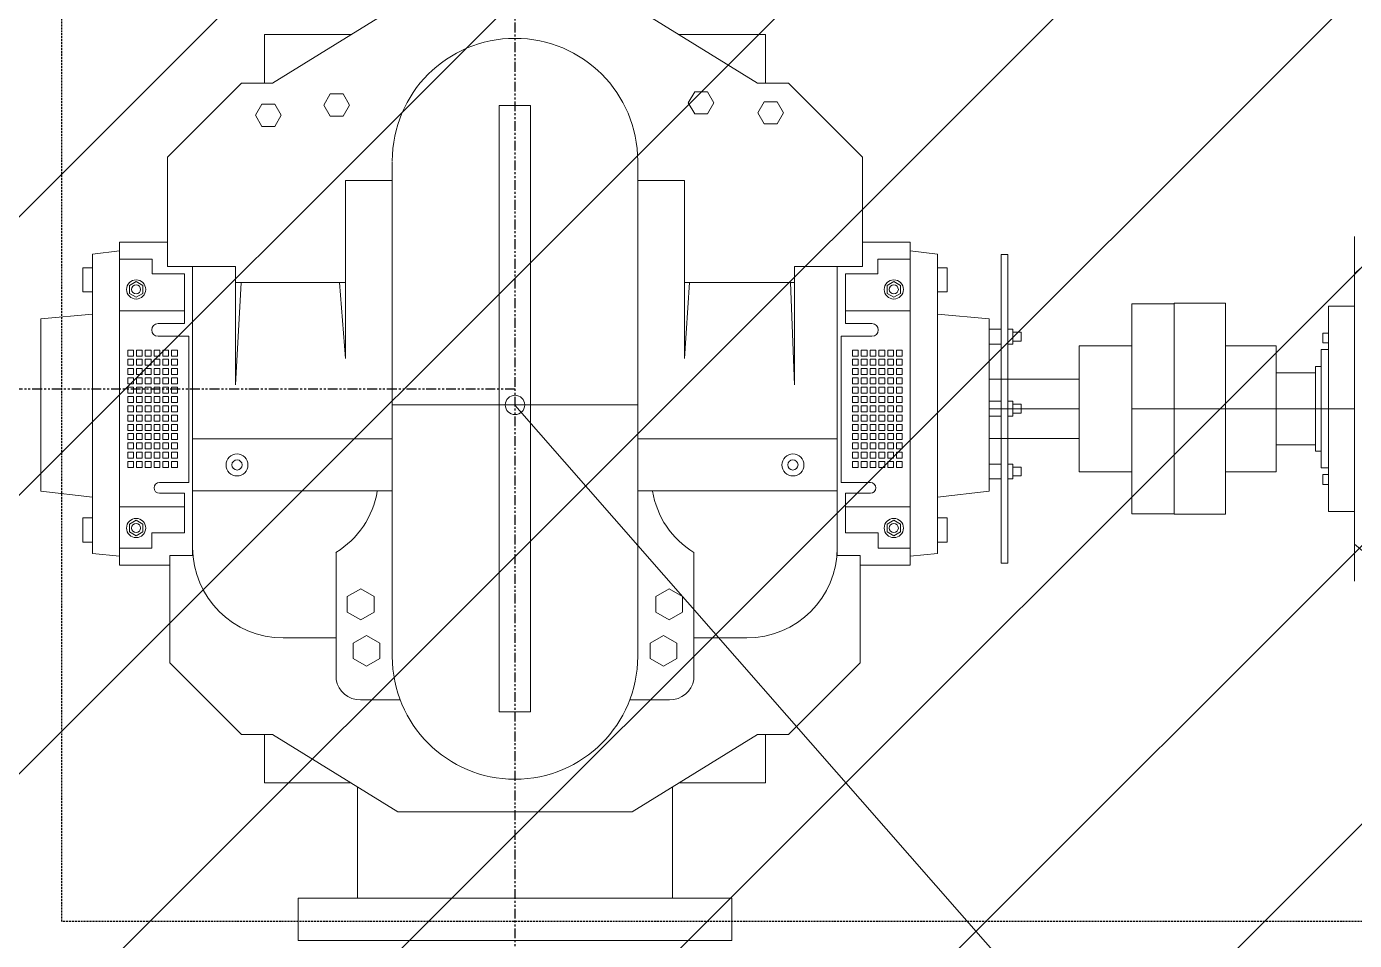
# Model space of a CAD drawing. Header units: inches. Extents: x 0 to 235202, y 0 to 184293.
# Drawn here: x 182721 to 184406, y 129127 to 130288 of the extents above; entities that cross this region are included whole.
import ezdxf
from ezdxf.enums import TextEntityAlignment as Align

# ---------------------------------------------------------------- set-up
doc = ezdxf.new("R2010")
doc.units = ezdxf.units.IN
doc.header["$MEASUREMENT"] = 0
doc.linetypes.add('HIDDEN', pattern=[0.375, 0.25, -0.125])
doc.linetypes.add('PHANTOM2', pattern=[1.25, 0.625, -0.125, 0.125, -0.125, 0.125, -0.125])
doc.layers.add('DIM', color=251, linetype='Continuous', lineweight=0)
for name, color, linetype in [('GRID_TXT45', 4, 'Continuous'), ('M-HVAC-EQPM-NEW', 5, 'Continuous'), ('M-X-BKGD', 8, 'Continuous'), ('WINDOW ELEV', 3, 'Continuous')]:
    doc.layers.add(name, color=color, linetype=linetype)
doc.styles.add('SIMPLEX', font='simplex.shx')

# ---------------------------------------------------------------- blocks, each defined once
blk = doc.blocks.new('FLOOR PLAN REV 2')
at = {"color": 8, "linetype": 'PHANTOM2', "ltscale": 20}
for p, q in [((108866.6, 246069.6), (108866.6, 225555.2)), ((108866.6, 229654.2), (102407.8, 229654.2))]:
    blk.add_line(p, q, dxfattribs=at)
at = {"layer": 'DIM', "color": 8, "linetype": 'HIDDEN', "lineweight": 25, "ltscale": 10}
for p, q in [((108291.8, 228978.5), (108291.8, 230328.2)), ((111291.8, 228978.5), (108291.8, 228978.5))]:
    blk.add_line(p, q, dxfattribs=at)
at = {"layer": 'DIM', "color": 8, "linetype": 'Continuous'}
for p, q in [((108558.9, 230042.9), (108718.1, 230141.1)), ((109174.2, 230042.9), (109015.1, 230141.1)), ((108548.9, 230042.9), (108548.9, 230104.4)), ((108548.9, 230104.4), (108658.6, 230104.4)), ((108548.9, 230042.9), (108548.9, 230104.4)), ((108548.9, 230104.4), (108658.6, 230104.4)), ((109184.3, 230104.4), (109074.6, 230104.4)), ((109184.3, 230104.4), (109074.6, 230104.4)), ((109184.3, 230042.9), (109184.3, 230104.4)), ((109184.3, 230042.9), (109184.3, 230104.4)), ((108425.6, 229948.9), (108519.6, 230042.9)), ((108428.5, 229951.7), (108519.6, 230042.9)), ((108519.6, 230042.9), (108558.9, 230042.9)), ((108519.6, 230042.9), (108548.9, 230042.9)), ((108519.6, 230042.9), (108548.9, 230042.9)), ((109213.5, 230042.9), (109174.2, 230042.9)), ((109213.5, 230042.9), (109184.3, 230042.9)), ((109213.5, 230042.9), (109184.3, 230042.9)), ((109304.6, 229951.7), (109213.5, 230042.9)), ((109307.5, 229948.9), (109213.5, 230042.9)), ((108632.1, 230029), (108624, 230014.9)), ((108648.4, 230029), (108632.1, 230029)), ((108656.6, 230014.9), (108648.4, 230029)), ((109094.6, 230031.9), (109086.4, 230017.8)), ((109110.9, 230031.9), (109094.6, 230031.9)), ((109119, 230017.8), (109110.9, 230031.9)), ((108545.4, 230016), (108537.2, 230001.9)), ((108561.7, 230016), (108545.4, 230016)), ((108569.8, 230001.9), (108561.7, 230016)), ((108624, 230014.9), (108632.1, 230000.8)), ((108648.4, 230000.8), (108656.6, 230014.9)), ((108886.5, 230014.2), (108846.7, 230014.2)), ((108846.7, 230014.2), (108846.7, 229634.2)), ((108886.5, 229634.2), (108886.5, 230014.2)), ((109086.4, 230017.8), (109094.6, 230003.6)), ((109110.9, 230003.6), (109119, 230017.8)), ((109182.9, 230019.1), (109174.8, 230005)), ((109174.8, 230005), (109182.9, 229990.9)), ((109199.2, 230019.1), (109182.9, 230019.1)), ((109207.4, 230005), (109199.2, 230019.1)), ((109199.2, 229990.9), (109207.4, 230005)), ((108537.2, 230001.9), (108545.4, 229987.7)), ((108561.7, 229987.7), (108569.8, 230001.9)), ((108632.1, 230000.8), (108648.4, 230000.8)), ((109094.6, 230003.6), (109110.9, 230003.6)), ((109182.9, 229990.9), (109199.2, 229990.9)), ((108545.4, 229987.7), (108561.7, 229987.7)), ((108425.6, 229809.9), (108425.6, 229948.9)), ((108710.9, 229943.4), (108710.9, 229634.2)), ((109022.3, 229634.2), (109022.3, 229943.9)), ((109307.5, 229809.9), (109307.5, 229948.9)), ((108651.4, 229693.1), (108651.4, 229919)), ((108651.4, 229919), (108710.9, 229919)), ((109081.8, 229919), (109022.3, 229919)), ((109081.8, 229693.1), (109081.8, 229919)), ((108365, 229819.1), (108365, 229840.7)), ((108365, 229840.7), (108425.6, 229840.7)), ((109368.1, 229840.7), (109307.5, 229840.7)), ((109368.1, 229819.1), (109368.1, 229840.7)), ((109931.7, 229848.1), (109931.7, 229424.8)), ((108365, 229829.9), (108330.6, 229825.5)), ((108330.6, 229825.5), (108330.6, 229749.5)), ((109368.1, 229829.9), (109402.6, 229825.5)), ((109402.6, 229825.5), (109402.6, 229749.5)), ((109483.6, 229433.4), (109483.6, 229825.3)), ((109483.6, 229825.3), (109492, 229825.3)), ((109492, 229825.3), (109492, 229433.4)), ((109931.7, 229410.5), (109931.7, 229833.8)), ((108330.6, 229808.4), (108318.3, 229808.4)), ((108318.3, 229808.4), (108318.3, 229777.7)), ((108330.6, 229777.7), (108330.6, 229808.4)), ((108365, 229453.8), (108365, 229819.1)), ((108365, 229819.1), (108406.1, 229819.1)), ((108406.1, 229819.1), (108406.1, 229800.8)), ((108457.6, 229809.9), (108425.6, 229809.9)), ((108457.6, 229809.9), (108512, 229809.9)), ((108457.6, 229443), (108457.6, 229809.9)), ((108512, 229809.9), (108512, 229659.6)), ((109275.6, 229809.9), (109221.1, 229809.9)), ((109221.1, 229809.9), (109221.1, 229659.6)), ((109275.6, 229443), (109275.6, 229809.9)), ((109275.6, 229809.9), (109307.5, 229809.9)), ((109368.1, 229819.1), (109327, 229819.1)), ((109327, 229819.1), (109327, 229800.8)), ((109368.1, 229453.8), (109368.1, 229819.1)), ((109402.6, 229808.4), (109414.8, 229808.4)), ((109402.6, 229777.7), (109402.6, 229808.4)), ((109414.8, 229808.4), (109414.8, 229777.7)), ((109949.7, 229816.1), (109931.7, 229801)), ((108385.9, 229790.7), (108377.3, 229785.8)), ((108377.3, 229785.8), (108377.3, 229775.8)), ((108394.5, 229785.8), (108385.9, 229790.7)), ((108394.5, 229775.8), (108394.5, 229785.8)), ((108406.1, 229800.8), (108447.2, 229800.8)), ((108447.2, 229800.8), (108447.2, 229737.5)), ((108512, 229789.8), (108651.4, 229789.8)), ((108512, 229659.6), (108519.3, 229789.8)), ((108651.4, 229693.1), (108643.9, 229789.8)), ((109221.1, 229789.8), (109081.8, 229789.8)), ((109081.8, 229693.1), (109088, 229789.8)), ((109221.1, 229659.6), (109216.1, 229789.8)), ((109327, 229800.8), (109285.9, 229800.8)), ((109285.9, 229800.8), (109285.9, 229737.5)), ((109338.7, 229785.8), (109347.3, 229790.7)), ((109338.7, 229775.8), (109338.7, 229785.8)), ((109347.3, 229790.7), (109355.9, 229785.8)), ((109355.9, 229785.8), (109355.9, 229775.8)), ((108318.3, 229777.7), (108330.6, 229777.7)), ((108377.3, 229775.8), (108385.9, 229770.9)), ((108385.9, 229770.9), (108394.5, 229775.8)), ((109347.3, 229770.9), (109338.7, 229775.8)), ((109355.9, 229775.8), (109347.3, 229770.9)), ((109414.8, 229777.7), (109402.6, 229777.7)), ((108330.6, 229517.3), (108330.6, 229752)), ((108447.2, 229753.7), (108365, 229753.7)), ((109285.9, 229753.7), (109368.1, 229753.7)), ((109402.6, 229517.3), (109402.6, 229752)), ((109649.4, 229762.6), (109703.1, 229762.6)), ((109649.4, 229629.3), (109649.4, 229762.6)), ((109768.3, 229763.2), (109703.1, 229763.2)), ((109703.1, 229763.2), (109703.1, 229629.3)), ((109703.1, 229762.6), (109703.1, 229629.3)), ((109768.3, 229629.3), (109768.3, 229763.2)), ((109931.7, 229759.7), (109898.9, 229759.7)), ((109898.9, 229759.7), (109898.9, 229629.3)), ((109931.7, 229629.3), (109931.7, 229759.7)), ((108330.6, 229749.5), (108265, 229743.6)), ((108265, 229743.6), (108265, 229524.8)), ((108447.2, 229737.5), (108413.7, 229737.5)), ((109285.9, 229737.5), (109319.5, 229737.5)), ((109402.6, 229749.5), (109468.2, 229743.6)), ((109468.2, 229743.6), (109468.2, 229524.8)), ((108413.7, 229721.4), (108452.8, 229721.4)), ((108452.8, 229721.4), (108452.8, 229535.8)), ((109319.5, 229721.4), (109280.4, 229721.4)), ((109280.4, 229721.4), (109280.4, 229535.8)), ((109468.2, 229711.4), (109468.2, 229730.3)), ((109468.2, 229730.3), (109483.6, 229730.3)), ((109483.6, 229730.3), (109483.6, 229711.4)), ((109492, 229711.4), (109492, 229730.3)), ((109492, 229730.3), (109498.4, 229730.3)), ((109498.4, 229730.3), (109498.4, 229711.4)), ((109509, 229726.5), (109498.4, 229726.5)), ((109498.4, 229726.5), (109498.4, 229715.2)), ((109509, 229715.2), (109509, 229726.5)), ((109898.9, 229725.5), (109891.6, 229725.5)), ((109891.6, 229725.5), (109891.6, 229712.9)), ((109898.9, 229712.9), (109898.9, 229725.5)), ((108382.5, 229703.9), (108375.2, 229703.9)), ((108375.2, 229703.9), (108375.2, 229696.3)), ((108382.5, 229696.3), (108382.5, 229703.9)), ((108393.7, 229703.9), (108386.3, 229703.9)), ((108386.3, 229703.9), (108386.3, 229696.3)), ((108393.7, 229696.3), (108393.7, 229703.9)), ((108404.8, 229703.9), (108397.5, 229703.9)), ((108397.5, 229703.9), (108397.5, 229696.3)), ((108404.8, 229696.3), (108404.8, 229703.9)), ((108416, 229703.9), (108408.6, 229703.9)), ((108408.6, 229703.9), (108408.6, 229696.3)), ((108416, 229696.3), (108416, 229703.9)), ((108427.1, 229703.9), (108419.8, 229703.9)), ((108419.8, 229703.9), (108419.8, 229696.3)), ((108427.1, 229696.3), (108427.1, 229703.9)), ((108438.3, 229703.9), (108430.9, 229703.9)), ((108430.9, 229703.9), (108430.9, 229696.3)), ((108438.3, 229696.3), (108438.3, 229703.9)), ((109294.9, 229696.3), (109294.9, 229703.9)), ((109294.9, 229703.9), (109302.2, 229703.9)), ((109302.2, 229703.9), (109302.2, 229696.3)), ((109306, 229696.3), (109306, 229703.9)), ((109306, 229703.9), (109313.4, 229703.9)), ((109313.4, 229703.9), (109313.4, 229696.3)), ((109317.2, 229696.3), (109317.2, 229703.9)), ((109317.2, 229703.9), (109324.5, 229703.9)), ((109324.5, 229703.9), (109324.5, 229696.3)), ((109328.3, 229696.3), (109328.3, 229703.9)), ((109328.3, 229703.9), (109335.7, 229703.9)), ((109335.7, 229703.9), (109335.7, 229696.3)), ((109339.5, 229696.3), (109339.5, 229703.9)), ((109339.5, 229703.9), (109346.8, 229703.9)), ((109346.8, 229703.9), (109346.8, 229696.3)), ((109350.6, 229696.3), (109350.6, 229703.9)), ((109350.6, 229703.9), (109358, 229703.9)), ((109358, 229703.9), (109358, 229696.3)), ((109483.6, 229711.4), (109468.2, 229711.4)), ((109498.4, 229711.4), (109492, 229711.4)), ((109498.4, 229715.2), (109509, 229715.2)), ((109582.3, 229709.3), (109649.4, 229709.3)), ((109582.3, 229549.3), (109582.3, 229709.3)), ((109649.4, 229709.3), (109649.4, 229549.3)), ((109768.3, 229629.3), (109768.3, 229709.3)), ((109768.3, 229709.3), (109832.5, 229709.3)), ((109832.5, 229709.3), (109832.5, 229629.3)), ((109889.4, 229629.3), (109889.4, 229704.4)), ((109889.4, 229704.4), (109898.9, 229704.4)), ((109891.6, 229712.9), (109898.9, 229712.9)), ((109898.9, 229704.4), (109898.9, 229629.3)), ((108375.2, 229696.3), (108382.5, 229696.3)), ((108382.5, 229692.1), (108375.2, 229692.1)), ((108375.2, 229692.1), (108375.2, 229684.5)), ((108382.5, 229684.5), (108382.5, 229692.1)), ((108386.3, 229696.3), (108393.7, 229696.3)), ((108393.7, 229692.1), (108386.3, 229692.1)), ((108386.3, 229692.1), (108386.3, 229684.5)), ((108393.7, 229684.5), (108393.7, 229692.1)), ((108397.5, 229696.3), (108404.8, 229696.3)), ((108404.8, 229692.1), (108397.5, 229692.1)), ((108397.5, 229692.1), (108397.5, 229684.5)), ((108404.8, 229684.5), (108404.8, 229692.1)), ((108408.6, 229696.3), (108416, 229696.3)), ((108416, 229692.1), (108408.6, 229692.1)), ((108408.6, 229692.1), (108408.6, 229684.5)), ((108416, 229684.5), (108416, 229692.1)), ((108419.8, 229696.3), (108427.1, 229696.3)), ((108427.1, 229692.1), (108419.8, 229692.1)), ((108419.8, 229692.1), (108419.8, 229684.5)), ((108427.1, 229684.5), (108427.1, 229692.1)), ((108430.9, 229696.3), (108438.3, 229696.3)), ((108438.3, 229692.1), (108430.9, 229692.1)), ((108430.9, 229692.1), (108430.9, 229684.5)), ((108438.3, 229684.5), (108438.3, 229692.1)), ((109302.2, 229696.3), (109294.9, 229696.3)), ((109294.9, 229684.5), (109294.9, 229692.1)), ((109294.9, 229692.1), (109302.2, 229692.1)), ((109302.2, 229692.1), (109302.2, 229684.5)), ((109313.4, 229696.3), (109306, 229696.3)), ((109306, 229684.5), (109306, 229692.1)), ((109306, 229692.1), (109313.4, 229692.1)), ((109313.4, 229692.1), (109313.4, 229684.5)), ((109324.5, 229696.3), (109317.2, 229696.3)), ((109317.2, 229684.5), (109317.2, 229692.1)), ((109317.2, 229692.1), (109324.5, 229692.1)), ((109324.5, 229692.1), (109324.5, 229684.5)), ((109335.7, 229696.3), (109328.3, 229696.3)), ((109328.3, 229684.5), (109328.3, 229692.1)), ((109328.3, 229692.1), (109335.7, 229692.1)), ((109335.7, 229692.1), (109335.7, 229684.5)), ((109346.8, 229696.3), (109339.5, 229696.3)), ((109339.5, 229684.5), (109339.5, 229692.1)), ((109339.5, 229692.1), (109346.8, 229692.1)), ((109346.8, 229692.1), (109346.8, 229684.5)), ((109358, 229696.3), (109350.6, 229696.3)), ((109350.6, 229684.5), (109350.6, 229692.1)), ((109350.6, 229692.1), (109358, 229692.1)), ((109358, 229692.1), (109358, 229684.5)), ((108375.2, 229684.5), (108382.5, 229684.5)), ((108382.5, 229680.3), (108375.2, 229680.3)), ((108375.2, 229680.3), (108375.2, 229672.7)), ((108375.2, 229672.7), (108382.5, 229672.7)), ((108382.5, 229668.5), (108375.2, 229668.5)), ((108375.2, 229668.5), (108375.2, 229660.9)), ((108382.5, 229672.7), (108382.5, 229680.3)), ((108382.5, 229660.9), (108382.5, 229668.5)), ((108386.3, 229684.5), (108393.7, 229684.5)), ((108393.7, 229680.3), (108386.3, 229680.3)), ((108386.3, 229680.3), (108386.3, 229672.7)), ((108386.3, 229672.7), (108393.7, 229672.7)), ((108393.7, 229668.5), (108386.3, 229668.5)), ((108386.3, 229668.5), (108386.3, 229660.9)), ((108393.7, 229672.7), (108393.7, 229680.3)), ((108393.7, 229660.9), (108393.7, 229668.5)), ((108397.5, 229684.5), (108404.8, 229684.5)), ((108404.8, 229680.3), (108397.5, 229680.3)), ((108397.5, 229680.3), (108397.5, 229672.7)), ((108397.5, 229672.7), (108404.8, 229672.7)), ((108404.8, 229668.5), (108397.5, 229668.5)), ((108397.5, 229668.5), (108397.5, 229660.9)), ((108404.8, 229672.7), (108404.8, 229680.3)), ((108404.8, 229660.9), (108404.8, 229668.5)), ((108408.6, 229684.5), (108416, 229684.5)), ((108416, 229680.3), (108408.6, 229680.3)), ((108408.6, 229680.3), (108408.6, 229672.7)), ((108408.6, 229672.7), (108416, 229672.7)), ((108416, 229668.5), (108408.6, 229668.5)), ((108408.6, 229668.5), (108408.6, 229660.9)), ((108416, 229672.7), (108416, 229680.3)), ((108416, 229660.9), (108416, 229668.5)), ((108419.8, 229684.5), (108427.1, 229684.5)), ((108427.1, 229680.3), (108419.8, 229680.3)), ((108419.8, 229680.3), (108419.8, 229672.7)), ((108419.8, 229672.7), (108427.1, 229672.7)), ((108427.1, 229668.5), (108419.8, 229668.5)), ((108419.8, 229668.5), (108419.8, 229660.9)), ((108427.1, 229672.7), (108427.1, 229680.3)), ((108427.1, 229660.9), (108427.1, 229668.5)), ((108430.9, 229684.5), (108438.3, 229684.5)), ((108438.3, 229680.3), (108430.9, 229680.3)), ((108430.9, 229680.3), (108430.9, 229672.7)), ((108430.9, 229672.7), (108438.3, 229672.7)), ((108438.3, 229668.5), (108430.9, 229668.5)), ((108430.9, 229668.5), (108430.9, 229660.9)), ((108438.3, 229672.7), (108438.3, 229680.3)), ((108438.3, 229660.9), (108438.3, 229668.5)), ((109302.2, 229684.5), (109294.9, 229684.5)), ((109294.9, 229672.7), (109294.9, 229680.3)), ((109294.9, 229680.3), (109302.2, 229680.3)), ((109302.2, 229672.7), (109294.9, 229672.7)), ((109294.9, 229660.9), (109294.9, 229668.5)), ((109294.9, 229668.5), (109302.2, 229668.5)), ((109302.2, 229680.3), (109302.2, 229672.7)), ((109302.2, 229668.5), (109302.2, 229660.9)), ((109313.4, 229684.5), (109306, 229684.5)), ((109306, 229672.7), (109306, 229680.3)), ((109306, 229680.3), (109313.4, 229680.3)), ((109313.4, 229672.7), (109306, 229672.7)), ((109306, 229660.9), (109306, 229668.5)), ((109306, 229668.5), (109313.4, 229668.5)), ((109313.4, 229680.3), (109313.4, 229672.7)), ((109313.4, 229668.5), (109313.4, 229660.9)), ((109324.5, 229684.5), (109317.2, 229684.5)), ((109317.2, 229672.7), (109317.2, 229680.3)), ((109317.2, 229680.3), (109324.5, 229680.3)), ((109324.5, 229672.7), (109317.2, 229672.7)), ((109317.2, 229660.9), (109317.2, 229668.5)), ((109317.2, 229668.5), (109324.5, 229668.5)), ((109324.5, 229680.3), (109324.5, 229672.7)), ((109324.5, 229668.5), (109324.5, 229660.9)), ((109335.7, 229684.5), (109328.3, 229684.5)), ((109328.3, 229672.7), (109328.3, 229680.3)), ((109328.3, 229680.3), (109335.7, 229680.3)), ((109335.7, 229672.7), (109328.3, 229672.7)), ((109328.3, 229660.9), (109328.3, 229668.5)), ((109328.3, 229668.5), (109335.7, 229668.5)), ((109335.7, 229680.3), (109335.7, 229672.7)), ((109335.7, 229668.5), (109335.7, 229660.9)), ((109346.8, 229684.5), (109339.5, 229684.5)), ((109339.5, 229672.7), (109339.5, 229680.3)), ((109339.5, 229680.3), (109346.8, 229680.3)), ((109346.8, 229672.7), (109339.5, 229672.7)), ((109339.5, 229660.9), (109339.5, 229668.5)), ((109339.5, 229668.5), (109346.8, 229668.5)), ((109346.8, 229680.3), (109346.8, 229672.7)), ((109346.8, 229668.5), (109346.8, 229660.9)), ((109358, 229684.5), (109350.6, 229684.5)), ((109350.6, 229672.7), (109350.6, 229680.3)), ((109350.6, 229680.3), (109358, 229680.3)), ((109358, 229672.7), (109350.6, 229672.7)), ((109350.6, 229660.9), (109350.6, 229668.5)), ((109350.6, 229668.5), (109358, 229668.5)), ((109358, 229680.3), (109358, 229672.7)), ((109358, 229668.5), (109358, 229660.9)), ((109832.5, 229629.3), (109832.5, 229675)), ((109832.5, 229675), (109882.4, 229675)), ((109882.4, 229629.3), (109882.4, 229683.1)), ((109882.4, 229683.1), (109889.4, 229683.1)), ((109882.4, 229675), (109882.4, 229629.3)), ((109889.4, 229683.1), (109889.4, 229629.3)), ((108375.2, 229660.9), (108382.5, 229660.9)), ((108382.5, 229656.7), (108375.2, 229656.7)), ((108375.2, 229656.7), (108375.2, 229649.1)), ((108382.5, 229649.1), (108382.5, 229656.7)), ((108386.3, 229660.9), (108393.7, 229660.9)), ((108393.7, 229656.7), (108386.3, 229656.7)), ((108386.3, 229656.7), (108386.3, 229649.1)), ((108393.7, 229649.1), (108393.7, 229656.7)), ((108397.5, 229660.9), (108404.8, 229660.9)), ((108404.8, 229656.7), (108397.5, 229656.7)), ((108397.5, 229656.7), (108397.5, 229649.1)), ((108404.8, 229649.1), (108404.8, 229656.7)), ((108408.6, 229660.9), (108416, 229660.9)), ((108416, 229656.7), (108408.6, 229656.7)), ((108408.6, 229656.7), (108408.6, 229649.1)), ((108416, 229649.1), (108416, 229656.7)), ((108419.8, 229660.9), (108427.1, 229660.9)), ((108427.1, 229656.7), (108419.8, 229656.7)), ((108419.8, 229656.7), (108419.8, 229649.1)), ((108427.1, 229649.1), (108427.1, 229656.7)), ((108430.9, 229660.9), (108438.3, 229660.9)), ((108438.3, 229656.7), (108430.9, 229656.7)), ((108430.9, 229656.7), (108430.9, 229649.1)), ((108438.3, 229649.1), (108438.3, 229656.7)), ((109302.2, 229660.9), (109294.9, 229660.9)), ((109294.9, 229649.1), (109294.9, 229656.7)), ((109294.9, 229656.7), (109302.2, 229656.7)), ((109302.2, 229656.7), (109302.2, 229649.1)), ((109313.4, 229660.9), (109306, 229660.9)), ((109306, 229649.1), (109306, 229656.7)), ((109306, 229656.7), (109313.4, 229656.7)), ((109313.4, 229656.7), (109313.4, 229649.1)), ((109324.5, 229660.9), (109317.2, 229660.9)), ((109317.2, 229649.1), (109317.2, 229656.7)), ((109317.2, 229656.7), (109324.5, 229656.7)), ((109324.5, 229656.7), (109324.5, 229649.1)), ((109335.7, 229660.9), (109328.3, 229660.9)), ((109328.3, 229649.1), (109328.3, 229656.7)), ((109328.3, 229656.7), (109335.7, 229656.7)), ((109335.7, 229656.7), (109335.7, 229649.1)), ((109346.8, 229660.9), (109339.5, 229660.9)), ((109339.5, 229649.1), (109339.5, 229656.7)), ((109339.5, 229656.7), (109346.8, 229656.7)), ((109346.8, 229656.7), (109346.8, 229649.1)), ((109358, 229660.9), (109350.6, 229660.9)), ((109350.6, 229649.1), (109350.6, 229656.7)), ((109350.6, 229656.7), (109358, 229656.7)), ((109358, 229656.7), (109358, 229649.1)), ((109468.2, 229666.9), (109582.3, 229666.9)), ((109468.2, 229629.3), (109468.2, 229666.9)), ((109582.3, 229666.9), (109582.3, 229629.3)), ((108375.2, 229649.1), (108382.5, 229649.1)), ((108382.5, 229644.9), (108375.2, 229644.9)), ((108375.2, 229644.9), (108375.2, 229637.3)), ((108375.2, 229637.3), (108382.5, 229637.3)), ((108382.5, 229637.3), (108382.5, 229644.9)), ((108386.3, 229649.1), (108393.7, 229649.1)), ((108393.7, 229644.9), (108386.3, 229644.9)), ((108386.3, 229644.9), (108386.3, 229637.3)), ((108386.3, 229637.3), (108393.7, 229637.3)), ((108393.7, 229637.3), (108393.7, 229644.9)), ((108397.5, 229649.1), (108404.8, 229649.1)), ((108404.8, 229644.9), (108397.5, 229644.9)), ((108397.5, 229644.9), (108397.5, 229637.3)), ((108397.5, 229637.3), (108404.8, 229637.3)), ((108404.8, 229637.3), (108404.8, 229644.9)), ((108408.6, 229649.1), (108416, 229649.1)), ((108416, 229644.9), (108408.6, 229644.9)), ((108408.6, 229644.9), (108408.6, 229637.3)), ((108408.6, 229637.3), (108416, 229637.3)), ((108416, 229637.3), (108416, 229644.9)), ((108419.8, 229649.1), (108427.1, 229649.1)), ((108427.1, 229644.9), (108419.8, 229644.9)), ((108419.8, 229644.9), (108419.8, 229637.3)), ((108419.8, 229637.3), (108427.1, 229637.3)), ((108427.1, 229637.3), (108427.1, 229644.9)), ((108430.9, 229649.1), (108438.3, 229649.1)), ((108438.3, 229644.9), (108430.9, 229644.9)), ((108430.9, 229644.9), (108430.9, 229637.3)), ((108430.9, 229637.3), (108438.3, 229637.3)), ((108438.3, 229637.3), (108438.3, 229644.9)), ((108710.9, 229634.2), (109022.3, 229634.2)), ((108710.9, 229315.3), (108710.9, 229634.2)), ((108710.9, 229634.2), (109022.3, 229634.2)), ((108846.7, 229634.2), (108886.5, 229634.2)), ((108846.7, 229244.5), (108846.7, 229634.2)), ((108846.7, 229634.2), (108886.5, 229634.2)), ((108866.6, 229634.1), (109597.1, 228800.1)), ((108886.5, 229634.2), (108886.5, 229244.5)), ((109022.3, 229634.2), (109022.3, 229314.7)), ((109302.2, 229649.1), (109294.9, 229649.1)), ((109294.9, 229637.3), (109294.9, 229644.9)), ((109294.9, 229644.9), (109302.2, 229644.9)), ((109302.2, 229637.3), (109294.9, 229637.3)), ((109302.2, 229644.9), (109302.2, 229637.3)), ((109313.4, 229649.1), (109306, 229649.1)), ((109306, 229637.3), (109306, 229644.9)), ((109306, 229644.9), (109313.4, 229644.9)), ((109313.4, 229637.3), (109306, 229637.3)), ((109313.4, 229644.9), (109313.4, 229637.3)), ((109324.5, 229649.1), (109317.2, 229649.1)), ((109317.2, 229637.3), (109317.2, 229644.9)), ((109317.2, 229644.9), (109324.5, 229644.9)), ((109324.5, 229637.3), (109317.2, 229637.3)), ((109324.5, 229644.9), (109324.5, 229637.3)), ((109335.7, 229649.1), (109328.3, 229649.1)), ((109328.3, 229637.3), (109328.3, 229644.9)), ((109328.3, 229644.9), (109335.7, 229644.9)), ((109335.7, 229637.3), (109328.3, 229637.3)), ((109335.7, 229644.9), (109335.7, 229637.3)), ((109346.8, 229649.1), (109339.5, 229649.1)), ((109339.5, 229637.3), (109339.5, 229644.9)), ((109339.5, 229644.9), (109346.8, 229644.9)), ((109346.8, 229637.3), (109339.5, 229637.3)), ((109346.8, 229644.9), (109346.8, 229637.3)), ((109358, 229649.1), (109350.6, 229649.1)), ((109350.6, 229637.3), (109350.6, 229644.9)), ((109350.6, 229644.9), (109358, 229644.9)), ((109358, 229637.3), (109350.6, 229637.3)), ((109358, 229644.9), (109358, 229637.3)), ((109468.2, 229619.9), (109468.2, 229638.8)), ((109468.2, 229638.8), (109483.6, 229638.8)), ((109483.6, 229638.8), (109483.6, 229619.9)), ((109492, 229619.9), (109492, 229638.8)), ((109492, 229638.8), (109498.4, 229638.8)), ((109498.4, 229638.8), (109498.4, 229619.9)), ((109509, 229635), (109498.4, 229635)), ((109498.4, 229635), (109498.4, 229623.6)), ((109509, 229623.6), (109509, 229635)), ((108382.5, 229633.1), (108375.2, 229633.1)), ((108375.2, 229633.1), (108375.2, 229625.5)), ((108375.2, 229625.5), (108382.5, 229625.5)), ((108375.2, 229621.3), (108382.5, 229621.3)), ((108375.2, 229613.7), (108375.2, 229621.3)), ((108382.5, 229625.5), (108382.5, 229633.1)), ((108382.5, 229621.3), (108382.5, 229613.7)), ((108393.7, 229633.1), (108386.3, 229633.1)), ((108386.3, 229633.1), (108386.3, 229625.5)), ((108386.3, 229625.5), (108393.7, 229625.5)), ((108386.3, 229621.3), (108393.7, 229621.3)), ((108386.3, 229613.7), (108386.3, 229621.3)), ((108393.7, 229625.5), (108393.7, 229633.1)), ((108393.7, 229621.3), (108393.7, 229613.7)), ((108404.8, 229633.1), (108397.5, 229633.1)), ((108397.5, 229633.1), (108397.5, 229625.5)), ((108397.5, 229625.5), (108404.8, 229625.5)), ((108397.5, 229621.3), (108404.8, 229621.3)), ((108397.5, 229613.7), (108397.5, 229621.3)), ((108404.8, 229625.5), (108404.8, 229633.1)), ((108404.8, 229621.3), (108404.8, 229613.7)), ((108416, 229633.1), (108408.6, 229633.1)), ((108408.6, 229633.1), (108408.6, 229625.5)), ((108408.6, 229625.5), (108416, 229625.5)), ((108408.6, 229621.3), (108416, 229621.3)), ((108408.6, 229613.7), (108408.6, 229621.3)), ((108416, 229625.5), (108416, 229633.1)), ((108416, 229621.3), (108416, 229613.7)), ((108427.1, 229633.1), (108419.8, 229633.1)), ((108419.8, 229633.1), (108419.8, 229625.5)), ((108419.8, 229625.5), (108427.1, 229625.5)), ((108419.8, 229621.3), (108427.1, 229621.3)), ((108419.8, 229613.7), (108419.8, 229621.3)), ((108427.1, 229625.5), (108427.1, 229633.1)), ((108427.1, 229621.3), (108427.1, 229613.7)), ((108438.3, 229633.1), (108430.9, 229633.1)), ((108430.9, 229633.1), (108430.9, 229625.5)), ((108430.9, 229625.5), (108438.3, 229625.5)), ((108430.9, 229621.3), (108438.3, 229621.3)), ((108430.9, 229613.7), (108430.9, 229621.3)), ((108438.3, 229625.5), (108438.3, 229633.1)), ((108438.3, 229621.3), (108438.3, 229613.7)), ((109294.9, 229625.5), (109294.9, 229633.1)), ((109294.9, 229633.1), (109302.2, 229633.1)), ((109302.2, 229625.5), (109294.9, 229625.5)), ((109302.2, 229621.3), (109294.9, 229621.3)), ((109294.9, 229621.3), (109294.9, 229613.7)), ((109302.2, 229633.1), (109302.2, 229625.5)), ((109302.2, 229613.7), (109302.2, 229621.3)), ((109306, 229625.5), (109306, 229633.1)), ((109306, 229633.1), (109313.4, 229633.1)), ((109313.4, 229625.5), (109306, 229625.5)), ((109313.4, 229621.3), (109306, 229621.3)), ((109306, 229621.3), (109306, 229613.7)), ((109313.4, 229633.1), (109313.4, 229625.5)), ((109313.4, 229613.7), (109313.4, 229621.3)), ((109317.2, 229625.5), (109317.2, 229633.1)), ((109317.2, 229633.1), (109324.5, 229633.1)), ((109324.5, 229625.5), (109317.2, 229625.5)), ((109324.5, 229621.3), (109317.2, 229621.3)), ((109317.2, 229621.3), (109317.2, 229613.7)), ((109324.5, 229633.1), (109324.5, 229625.5)), ((109324.5, 229613.7), (109324.5, 229621.3)), ((109328.3, 229625.5), (109328.3, 229633.1)), ((109328.3, 229633.1), (109335.7, 229633.1)), ((109335.7, 229625.5), (109328.3, 229625.5)), ((109335.7, 229621.3), (109328.3, 229621.3)), ((109328.3, 229621.3), (109328.3, 229613.7)), ((109335.7, 229633.1), (109335.7, 229625.5)), ((109335.7, 229613.7), (109335.7, 229621.3)), ((109339.5, 229625.5), (109339.5, 229633.1)), ((109339.5, 229633.1), (109346.8, 229633.1)), ((109346.8, 229625.5), (109339.5, 229625.5)), ((109346.8, 229621.3), (109339.5, 229621.3)), ((109339.5, 229621.3), (109339.5, 229613.7)), ((109346.8, 229633.1), (109346.8, 229625.5)), ((109346.8, 229613.7), (109346.8, 229621.3)), ((109350.6, 229625.5), (109350.6, 229633.1)), ((109350.6, 229633.1), (109358, 229633.1)), ((109358, 229625.5), (109350.6, 229625.5)), ((109358, 229621.3), (109350.6, 229621.3)), ((109350.6, 229621.3), (109350.6, 229613.7)), ((109358, 229633.1), (109358, 229625.5)), ((109358, 229613.7), (109358, 229621.3)), ((109582.3, 229629.3), (109468.2, 229629.3)), ((109582.3, 229629.3), (109468.2, 229629.3)), ((109468.2, 229629.3), (109468.2, 229591.7)), ((109483.6, 229619.9), (109468.2, 229619.9)), ((109498.4, 229619.9), (109492, 229619.9)), ((109498.4, 229623.6), (109509, 229623.6)), ((109582.3, 229591.7), (109582.3, 229629.3)), ((109703.1, 229629.3), (109649.4, 229629.3)), ((109703.1, 229629.3), (109649.4, 229629.3)), ((109649.4, 229629.3), (109649.4, 229496.1)), ((109703.1, 229629.3), (109768.3, 229629.3)), ((109703.1, 229629.3), (109768.3, 229629.3)), ((109703.1, 229495.5), (109703.1, 229629.3)), ((109703.1, 229496.1), (109703.1, 229629.3)), ((109832.5, 229629.3), (109768.3, 229629.3)), ((109832.5, 229629.3), (109768.3, 229629.3)), ((109768.3, 229629.3), (109768.3, 229549.3)), ((109768.3, 229629.3), (109768.3, 229495.5)), ((109882.4, 229629.3), (109832.5, 229629.3)), ((109832.5, 229549.3), (109832.5, 229629.3)), ((109882.4, 229629.3), (109832.5, 229629.3)), ((109832.5, 229629.3), (109832.5, 229583.7)), ((109889.4, 229629.3), (109882.4, 229629.3)), ((109882.4, 229583.7), (109882.4, 229629.3)), ((109889.4, 229629.3), (109882.4, 229629.3)), ((109882.4, 229629.3), (109882.4, 229575.6)), ((109898.9, 229629.3), (109889.4, 229629.3)), ((109889.4, 229575.6), (109889.4, 229629.3)), ((109898.9, 229629.3), (109889.4, 229629.3)), ((109889.4, 229629.3), (109889.4, 229554.3)), ((109898.9, 229629.3), (109931.7, 229629.3)), ((109898.9, 229554.3), (109898.9, 229629.3)), ((109898.9, 229629.3), (109931.7, 229629.3)), ((109898.9, 229499), (109898.9, 229629.3)), ((109931.7, 229629.3), (109931.7, 229499)), ((108382.5, 229613.7), (108375.2, 229613.7)), ((108375.2, 229609.5), (108382.5, 229609.5)), ((108375.2, 229601.9), (108375.2, 229609.5)), ((108382.5, 229601.9), (108375.2, 229601.9)), ((108382.5, 229609.5), (108382.5, 229601.9)), ((108393.7, 229613.7), (108386.3, 229613.7)), ((108386.3, 229609.5), (108393.7, 229609.5)), ((108386.3, 229601.9), (108386.3, 229609.5)), ((108393.7, 229601.9), (108386.3, 229601.9)), ((108393.7, 229609.5), (108393.7, 229601.9)), ((108404.8, 229613.7), (108397.5, 229613.7)), ((108397.5, 229609.5), (108404.8, 229609.5)), ((108397.5, 229601.9), (108397.5, 229609.5)), ((108404.8, 229601.9), (108397.5, 229601.9)), ((108404.8, 229609.5), (108404.8, 229601.9)), ((108416, 229613.7), (108408.6, 229613.7)), ((108408.6, 229609.5), (108416, 229609.5)), ((108408.6, 229601.9), (108408.6, 229609.5)), ((108416, 229601.9), (108408.6, 229601.9)), ((108416, 229609.5), (108416, 229601.9)), ((108427.1, 229613.7), (108419.8, 229613.7)), ((108419.8, 229609.5), (108427.1, 229609.5)), ((108419.8, 229601.9), (108419.8, 229609.5)), ((108427.1, 229601.9), (108419.8, 229601.9)), ((108427.1, 229609.5), (108427.1, 229601.9)), ((108438.3, 229613.7), (108430.9, 229613.7)), ((108430.9, 229609.5), (108438.3, 229609.5)), ((108430.9, 229601.9), (108430.9, 229609.5)), ((108438.3, 229601.9), (108430.9, 229601.9)), ((108438.3, 229609.5), (108438.3, 229601.9)), ((109294.9, 229613.7), (109302.2, 229613.7)), ((109302.2, 229609.5), (109294.9, 229609.5)), ((109294.9, 229609.5), (109294.9, 229601.9)), ((109294.9, 229601.9), (109302.2, 229601.9)), ((109302.2, 229601.9), (109302.2, 229609.5)), ((109306, 229613.7), (109313.4, 229613.7)), ((109313.4, 229609.5), (109306, 229609.5)), ((109306, 229609.5), (109306, 229601.9)), ((109306, 229601.9), (109313.4, 229601.9)), ((109313.4, 229601.9), (109313.4, 229609.5)), ((109317.2, 229613.7), (109324.5, 229613.7)), ((109324.5, 229609.5), (109317.2, 229609.5)), ((109317.2, 229609.5), (109317.2, 229601.9)), ((109317.2, 229601.9), (109324.5, 229601.9)), ((109324.5, 229601.9), (109324.5, 229609.5)), ((109328.3, 229613.7), (109335.7, 229613.7)), ((109335.7, 229609.5), (109328.3, 229609.5)), ((109328.3, 229609.5), (109328.3, 229601.9)), ((109328.3, 229601.9), (109335.7, 229601.9)), ((109335.7, 229601.9), (109335.7, 229609.5)), ((109339.5, 229613.7), (109346.8, 229613.7)), ((109346.8, 229609.5), (109339.5, 229609.5)), ((109339.5, 229609.5), (109339.5, 229601.9)), ((109339.5, 229601.9), (109346.8, 229601.9)), ((109346.8, 229601.9), (109346.8, 229609.5)), ((109350.6, 229613.7), (109358, 229613.7)), ((109358, 229609.5), (109350.6, 229609.5)), ((109350.6, 229609.5), (109350.6, 229601.9)), ((109350.6, 229601.9), (109358, 229601.9)), ((109358, 229601.9), (109358, 229609.5)), ((108375.2, 229597.8), (108382.5, 229597.8)), ((108375.2, 229590.2), (108375.2, 229597.8)), ((108382.5, 229590.2), (108375.2, 229590.2)), ((108375.2, 229586), (108382.5, 229586)), ((108375.2, 229578.4), (108375.2, 229586)), ((108382.5, 229597.8), (108382.5, 229590.2)), ((108382.5, 229586), (108382.5, 229578.4)), ((108386.3, 229597.8), (108393.7, 229597.8)), ((108386.3, 229590.2), (108386.3, 229597.8)), ((108393.7, 229590.2), (108386.3, 229590.2)), ((108386.3, 229586), (108393.7, 229586)), ((108386.3, 229578.4), (108386.3, 229586)), ((108393.7, 229597.8), (108393.7, 229590.2)), ((108393.7, 229586), (108393.7, 229578.4)), ((108397.5, 229597.8), (108404.8, 229597.8)), ((108397.5, 229590.2), (108397.5, 229597.8)), ((108404.8, 229590.2), (108397.5, 229590.2)), ((108397.5, 229586), (108404.8, 229586)), ((108397.5, 229578.4), (108397.5, 229586)), ((108404.8, 229597.8), (108404.8, 229590.2)), ((108404.8, 229586), (108404.8, 229578.4)), ((108408.6, 229597.8), (108416, 229597.8)), ((108408.6, 229590.2), (108408.6, 229597.8)), ((108416, 229590.2), (108408.6, 229590.2)), ((108408.6, 229586), (108416, 229586)), ((108408.6, 229578.4), (108408.6, 229586)), ((108416, 229597.8), (108416, 229590.2)), ((108416, 229586), (108416, 229578.4)), ((108419.8, 229597.8), (108427.1, 229597.8)), ((108419.8, 229590.2), (108419.8, 229597.8)), ((108427.1, 229590.2), (108419.8, 229590.2)), ((108419.8, 229586), (108427.1, 229586)), ((108419.8, 229578.4), (108419.8, 229586)), ((108427.1, 229597.8), (108427.1, 229590.2)), ((108427.1, 229586), (108427.1, 229578.4)), ((108430.9, 229597.8), (108438.3, 229597.8)), ((108430.9, 229590.2), (108430.9, 229597.8)), ((108438.3, 229590.2), (108430.9, 229590.2)), ((108430.9, 229586), (108438.3, 229586)), ((108430.9, 229578.4), (108430.9, 229586)), ((108438.3, 229597.8), (108438.3, 229590.2)), ((108438.3, 229586), (108438.3, 229578.4)), ((108457.6, 229525.1), (108457.6, 229591.2)), ((108457.6, 229591.2), (108710.9, 229591.2)), ((108710.9, 229591.2), (108710.9, 229525.1)), ((109275.6, 229591.2), (109022.3, 229591.2)), ((109022.3, 229591.2), (109022.3, 229525.1)), ((109275.6, 229525.1), (109275.6, 229591.2)), ((109302.2, 229597.8), (109294.9, 229597.8)), ((109294.9, 229597.8), (109294.9, 229590.2)), ((109294.9, 229590.2), (109302.2, 229590.2)), ((109302.2, 229586), (109294.9, 229586)), ((109294.9, 229586), (109294.9, 229578.4)), ((109302.2, 229590.2), (109302.2, 229597.8)), ((109302.2, 229578.4), (109302.2, 229586)), ((109313.4, 229597.8), (109306, 229597.8)), ((109306, 229597.8), (109306, 229590.2)), ((109306, 229590.2), (109313.4, 229590.2)), ((109313.4, 229586), (109306, 229586)), ((109306, 229586), (109306, 229578.4)), ((109313.4, 229590.2), (109313.4, 229597.8)), ((109313.4, 229578.4), (109313.4, 229586)), ((109324.5, 229597.8), (109317.2, 229597.8)), ((109317.2, 229597.8), (109317.2, 229590.2)), ((109317.2, 229590.2), (109324.5, 229590.2)), ((109324.5, 229586), (109317.2, 229586)), ((109317.2, 229586), (109317.2, 229578.4)), ((109324.5, 229590.2), (109324.5, 229597.8)), ((109324.5, 229578.4), (109324.5, 229586)), ((109335.7, 229597.8), (109328.3, 229597.8)), ((109328.3, 229597.8), (109328.3, 229590.2)), ((109328.3, 229590.2), (109335.7, 229590.2)), ((109335.7, 229586), (109328.3, 229586)), ((109328.3, 229586), (109328.3, 229578.4)), ((109335.7, 229590.2), (109335.7, 229597.8)), ((109335.7, 229578.4), (109335.7, 229586)), ((109346.8, 229597.8), (109339.5, 229597.8)), ((109339.5, 229597.8), (109339.5, 229590.2)), ((109339.5, 229590.2), (109346.8, 229590.2)), ((109346.8, 229586), (109339.5, 229586)), ((109339.5, 229586), (109339.5, 229578.4)), ((109346.8, 229590.2), (109346.8, 229597.8)), ((109346.8, 229578.4), (109346.8, 229586)), ((109358, 229597.8), (109350.6, 229597.8)), ((109350.6, 229597.8), (109350.6, 229590.2)), ((109350.6, 229590.2), (109358, 229590.2)), ((109358, 229586), (109350.6, 229586)), ((109350.6, 229586), (109350.6, 229578.4)), ((109358, 229590.2), (109358, 229597.8)), ((109358, 229578.4), (109358, 229586)), ((109468.2, 229591.7), (109582.3, 229591.7)), ((109832.5, 229583.7), (109882.4, 229583.7)), ((108382.5, 229578.4), (108375.2, 229578.4)), ((108375.2, 229574.2), (108382.5, 229574.2)), ((108375.2, 229566.6), (108375.2, 229574.2)), ((108382.5, 229574.2), (108382.5, 229566.6)), ((108393.7, 229578.4), (108386.3, 229578.4)), ((108386.3, 229574.2), (108393.7, 229574.2)), ((108386.3, 229566.6), (108386.3, 229574.2)), ((108393.7, 229574.2), (108393.7, 229566.6)), ((108404.8, 229578.4), (108397.5, 229578.4)), ((108397.5, 229574.2), (108404.8, 229574.2)), ((108397.5, 229566.6), (108397.5, 229574.2)), ((108404.8, 229574.2), (108404.8, 229566.6)), ((108416, 229578.4), (108408.6, 229578.4)), ((108408.6, 229574.2), (108416, 229574.2)), ((108408.6, 229566.6), (108408.6, 229574.2)), ((108416, 229574.2), (108416, 229566.6)), ((108427.1, 229578.4), (108419.8, 229578.4)), ((108419.8, 229574.2), (108427.1, 229574.2)), ((108419.8, 229566.6), (108419.8, 229574.2)), ((108427.1, 229574.2), (108427.1, 229566.6)), ((108438.3, 229578.4), (108430.9, 229578.4)), ((108430.9, 229574.2), (108438.3, 229574.2)), ((108430.9, 229566.6), (108430.9, 229574.2)), ((108438.3, 229574.2), (108438.3, 229566.6)), ((109294.9, 229578.4), (109302.2, 229578.4)), ((109302.2, 229574.2), (109294.9, 229574.2)), ((109294.9, 229574.2), (109294.9, 229566.6)), ((109302.2, 229566.6), (109302.2, 229574.2)), ((109306, 229578.4), (109313.4, 229578.4)), ((109313.4, 229574.2), (109306, 229574.2)), ((109306, 229574.2), (109306, 229566.6)), ((109313.4, 229566.6), (109313.4, 229574.2)), ((109317.2, 229578.4), (109324.5, 229578.4)), ((109324.5, 229574.2), (109317.2, 229574.2)), ((109317.2, 229574.2), (109317.2, 229566.6)), ((109324.5, 229566.6), (109324.5, 229574.2)), ((109328.3, 229578.4), (109335.7, 229578.4)), ((109335.7, 229574.2), (109328.3, 229574.2)), ((109328.3, 229574.2), (109328.3, 229566.6)), ((109335.7, 229566.6), (109335.7, 229574.2)), ((109339.5, 229578.4), (109346.8, 229578.4)), ((109346.8, 229574.2), (109339.5, 229574.2)), ((109339.5, 229574.2), (109339.5, 229566.6)), ((109346.8, 229566.6), (109346.8, 229574.2)), ((109350.6, 229578.4), (109358, 229578.4)), ((109358, 229574.2), (109350.6, 229574.2)), ((109350.6, 229574.2), (109350.6, 229566.6)), ((109358, 229566.6), (109358, 229574.2)), ((109882.4, 229575.6), (109889.4, 229575.6)), ((108382.5, 229566.6), (108375.2, 229566.6)), ((108375.2, 229562.4), (108382.5, 229562.4)), ((108375.2, 229554.8), (108375.2, 229562.4)), ((108382.5, 229554.8), (108375.2, 229554.8)), ((108382.5, 229562.4), (108382.5, 229554.8)), ((108393.7, 229566.6), (108386.3, 229566.6)), ((108386.3, 229562.4), (108393.7, 229562.4)), ((108386.3, 229554.8), (108386.3, 229562.4)), ((108393.7, 229554.8), (108386.3, 229554.8)), ((108393.7, 229562.4), (108393.7, 229554.8)), ((108404.8, 229566.6), (108397.5, 229566.6)), ((108397.5, 229562.4), (108404.8, 229562.4)), ((108397.5, 229554.8), (108397.5, 229562.4)), ((108404.8, 229554.8), (108397.5, 229554.8)), ((108404.8, 229562.4), (108404.8, 229554.8)), ((108416, 229566.6), (108408.6, 229566.6)), ((108408.6, 229562.4), (108416, 229562.4)), ((108408.6, 229554.8), (108408.6, 229562.4)), ((108416, 229554.8), (108408.6, 229554.8)), ((108416, 229562.4), (108416, 229554.8)), ((108427.1, 229566.6), (108419.8, 229566.6)), ((108419.8, 229562.4), (108427.1, 229562.4)), ((108419.8, 229554.8), (108419.8, 229562.4)), ((108427.1, 229554.8), (108419.8, 229554.8)), ((108427.1, 229562.4), (108427.1, 229554.8)), ((108438.3, 229566.6), (108430.9, 229566.6)), ((108430.9, 229562.4), (108438.3, 229562.4)), ((108430.9, 229554.8), (108430.9, 229562.4)), ((108438.3, 229554.8), (108430.9, 229554.8)), ((108438.3, 229562.4), (108438.3, 229554.8)), ((109294.9, 229566.6), (109302.2, 229566.6)), ((109302.2, 229562.4), (109294.9, 229562.4)), ((109294.9, 229562.4), (109294.9, 229554.8)), ((109294.9, 229554.8), (109302.2, 229554.8)), ((109302.2, 229554.8), (109302.2, 229562.4)), ((109306, 229566.6), (109313.4, 229566.6)), ((109313.4, 229562.4), (109306, 229562.4)), ((109306, 229562.4), (109306, 229554.8)), ((109306, 229554.8), (109313.4, 229554.8)), ((109313.4, 229554.8), (109313.4, 229562.4)), ((109317.2, 229566.6), (109324.5, 229566.6)), ((109324.5, 229562.4), (109317.2, 229562.4)), ((109317.2, 229562.4), (109317.2, 229554.8)), ((109317.2, 229554.8), (109324.5, 229554.8)), ((109324.5, 229554.8), (109324.5, 229562.4)), ((109328.3, 229566.6), (109335.7, 229566.6)), ((109335.7, 229562.4), (109328.3, 229562.4)), ((109328.3, 229562.4), (109328.3, 229554.8)), ((109328.3, 229554.8), (109335.7, 229554.8)), ((109335.7, 229554.8), (109335.7, 229562.4)), ((109339.5, 229566.6), (109346.8, 229566.6)), ((109346.8, 229562.4), (109339.5, 229562.4)), ((109339.5, 229562.4), (109339.5, 229554.8)), ((109339.5, 229554.8), (109346.8, 229554.8)), ((109346.8, 229554.8), (109346.8, 229562.4)), ((109350.6, 229566.6), (109358, 229566.6)), ((109358, 229562.4), (109350.6, 229562.4)), ((109350.6, 229562.4), (109350.6, 229554.8)), ((109350.6, 229554.8), (109358, 229554.8)), ((109358, 229554.8), (109358, 229562.4)), ((109468.2, 229540.2), (109468.2, 229559.1)), ((109468.2, 229559.1), (109483.6, 229559.1)), ((109483.6, 229559.1), (109483.6, 229540.2)), ((109492, 229540.2), (109492, 229559.1)), ((109492, 229559.1), (109498.4, 229559.1)), ((109498.4, 229559.1), (109498.4, 229540.2)), ((109509, 229555.3), (109498.4, 229555.3)), ((109498.4, 229555.3), (109498.4, 229544)), ((109509, 229544), (109509, 229555.3)), ((109889.4, 229554.3), (109898.9, 229554.3)), ((108452.8, 229535.8), (108415.5, 229535.8)), ((109280.4, 229535.8), (109317.6, 229535.8)), ((109483.6, 229540.2), (109468.2, 229540.2)), ((109498.4, 229540.2), (109492, 229540.2)), ((109498.4, 229544), (109509, 229544)), ((109649.4, 229549.3), (109582.3, 229549.3)), ((109768.3, 229549.3), (109832.5, 229549.3)), ((109891.6, 229533.2), (109891.6, 229545.7)), ((109891.6, 229545.7), (109898.9, 229545.7)), ((109898.9, 229533.2), (109891.6, 229533.2)), ((109898.9, 229545.7), (109898.9, 229533.2)), ((108265, 229524.8), (108330.6, 229517.3)), ((108330.6, 229517.3), (108330.6, 229445.7)), ((108415.5, 229522), (108447.2, 229522)), ((108447.2, 229522), (108447.2, 229472)), ((108457.6, 229525.1), (108457.6, 229453.3)), ((108710.9, 229525.1), (108457.6, 229525.1)), ((109022.3, 229525.1), (109275.6, 229525.1)), ((109275.6, 229525.1), (109275.6, 229453.3)), ((109317.6, 229522), (109285.9, 229522)), ((109285.9, 229522), (109285.9, 229472)), ((109468.2, 229524.8), (109402.6, 229517.3)), ((109402.6, 229517.3), (109402.6, 229445.7)), ((108447.2, 229504.9), (108365, 229504.9)), ((109285.9, 229504.9), (109368.1, 229504.9)), ((108318.3, 229459.9), (108318.3, 229490.7)), ((108318.3, 229490.7), (108330.6, 229490.7)), ((108330.6, 229490.7), (108330.6, 229459.9)), ((108377.3, 229482.8), (108385.9, 229487.8)), ((108377.3, 229472.9), (108377.3, 229482.8)), ((108385.9, 229487.8), (108394.5, 229482.8)), ((108394.5, 229482.8), (108394.5, 229472.9)), ((109347.3, 229487.8), (109338.7, 229482.8)), ((109338.7, 229482.8), (109338.7, 229472.9)), ((109355.9, 229482.8), (109347.3, 229487.8)), ((109355.9, 229472.9), (109355.9, 229482.8)), ((109414.8, 229490.7), (109402.6, 229490.7)), ((109402.6, 229490.7), (109402.6, 229459.9)), ((109414.8, 229459.9), (109414.8, 229490.7)), ((109649.4, 229496.1), (109703.1, 229496.1)), ((109768.3, 229495.5), (109703.1, 229495.5)), ((109931.7, 229499), (109898.9, 229499)), ((108385.9, 229467.9), (108377.3, 229472.9)), ((108394.5, 229472.9), (108385.9, 229467.9)), ((108447.2, 229472), (108405.8, 229472)), ((108405.8, 229472), (108405.8, 229452.4)), ((109285.9, 229472), (109327.4, 229472)), ((109327.4, 229472), (109327.4, 229452.4)), ((109338.7, 229472.9), (109347.3, 229467.9)), ((109347.3, 229467.9), (109355.9, 229472.9)), ((108330.6, 229459.9), (108318.3, 229459.9)), ((108365, 229453.8), (108365, 229430.7)), ((108365, 229452.4), (108365, 229453.8)), ((108405.8, 229452.4), (108365, 229452.4)), ((109327.4, 229452.4), (109368.1, 229452.4)), ((109368.1, 229453.8), (109368.1, 229430.7)), ((109368.1, 229452.4), (109368.1, 229453.8)), ((109402.6, 229459.9), (109414.8, 229459.9)), ((109949.7, 229442.6), (109931.7, 229457.6)), ((108330.6, 229445.7), (108365, 229442.3)), ((108428.5, 229306.9), (108428.5, 229443)), ((108428.5, 229443), (108457.6, 229443)), ((108639.6, 229285.6), (108639.6, 229446.9)), ((109093.6, 229285.6), (109093.6, 229446.9)), ((109304.6, 229443), (109275.6, 229443)), ((109304.6, 229306.9), (109304.6, 229443)), ((109402.6, 229445.7), (109368.1, 229442.3)), ((109492, 229433.4), (109483.6, 229433.4)), ((108365, 229430.7), (108428.5, 229430.7)), ((109368.1, 229430.7), (109304.6, 229430.7)), ((108653.8, 229390.9), (108670.8, 229400.7)), ((108670.8, 229400.7), (108687.8, 229390.9)), ((109062.4, 229400.7), (109045.4, 229390.9)), ((109079.3, 229390.9), (109062.4, 229400.7)), ((108653.8, 229371.3), (108653.8, 229390.9)), ((108687.8, 229390.9), (108687.8, 229371.3)), ((109045.4, 229390.9), (109045.4, 229371.3)), ((109079.3, 229371.3), (109079.3, 229390.9)), ((108670.8, 229361.5), (108653.8, 229371.3)), ((108687.8, 229371.3), (108670.8, 229361.5)), ((109045.4, 229371.3), (109062.4, 229361.5)), ((109062.4, 229361.5), (109079.3, 229371.3)), ((108572.6, 229338.3), (108639.6, 229338.3)), ((108661.2, 229331.7), (108678.2, 229341.5)), ((108661.2, 229312.1), (108661.2, 229331.7)), ((108678.2, 229341.5), (108695.1, 229331.7)), ((108695.1, 229331.7), (108695.1, 229312.1)), ((109055, 229341.5), (109038, 229331.7)), ((109038, 229331.7), (109038, 229312.1)), ((109072, 229331.7), (109055, 229341.5)), ((109072, 229312.1), (109072, 229331.7)), ((109160.6, 229338.3), (109093.6, 229338.3)), ((108428.5, 229306.9), (108519.6, 229215.7)), ((108678.2, 229302.4), (108661.2, 229312.1)), ((108695.1, 229312.1), (108678.2, 229302.4)), ((109038, 229312.1), (109055, 229302.4)), ((109055, 229302.4), (109072, 229312.1)), ((109304.6, 229306.9), (109213.5, 229215.7)), ((108720.9, 229259.6), (108670.5, 229259.6)), ((109012.2, 229259.6), (109062.7, 229259.6)), ((108886.5, 229244.5), (108846.7, 229244.5)), ((108519.6, 229215.7), (108558.9, 229215.7)), ((108519.6, 229215.7), (108548.9, 229215.7)), ((108548.9, 229215.7), (108548.9, 229154.3)), ((108558.9, 229215.7), (108718.1, 229117.5)), ((109174.2, 229215.7), (109015.1, 229117.5)), ((109213.5, 229215.7), (109174.2, 229215.7)), ((109213.5, 229215.7), (109184.3, 229215.7)), ((109184.3, 229215.7), (109184.3, 229154.3)), ((108548.9, 229154.3), (108658.6, 229154.3)), ((108666.6, 229149.3), (108666.6, 229007.9)), ((109066.6, 229149.3), (109066.6, 229007.9)), ((109184.3, 229154.3), (109074.6, 229154.3)), ((109015.1, 229117.5), (108718.1, 229117.5)), ((108591.6, 228954.3), (108591.6, 229007.9)), ((108591.6, 229007.9), (109141.6, 229007.9)), ((109141.6, 229007.9), (109141.6, 228954.3)), ((109141.6, 228954.3), (108591.6, 228954.3))]:
    blk.add_line(p, q, dxfattribs=at)
for centre, radius in [((108385.9, 229780.8), 12.2), ((108385.9, 229780.8), 5.74), ((109347.3, 229780.8), 12.2), ((109347.3, 229780.8), 5.74), ((108866.6, 229634.2), 12.3), ((108866.6, 229634.2), 12.3), ((108513.9, 229558), 13.9), ((109219.3, 229558), 13.9), ((108513.9, 229558), 6.49), ((109219.3, 229558), 6.49), ((108385.9, 229477.9), 12.2), ((108385.9, 229477.9), 5.74), ((109347.3, 229477.9), 12.2), ((109347.3, 229477.9), 5.74)]:
    blk.add_circle(centre, radius, dxfattribs=at)
for centre, radius, start, end in [((108866.6, 229943.9), 155.7, 0, 180), ((108866.6, 229943.9), 155.7, 0, 180), ((108413.7, 229729.5), 8.06, 90, 270), ((109319.5, 229729.5), 8.06, 270, 90), ((108415.5, 229528.9), 6.9, 90, 270), ((109317.6, 229528.9), 6.9, 270, 90), ((108581.3, 229542.8), 112.1, 301.2733, 350.6842), ((109151.8, 229542.8), 112.1, 189.3158, 238.7267), ((108572.6, 229453.3), 115, 180, 270), ((109160.6, 229453.3), 115, 270, 0), ((108866.6, 229314.7), 155.7, 180, 0), ((108670.5, 229291), 31.4, 189.9431, 270), ((109062.7, 229291), 31.4, 270, 350.0569)]:
    blk.add_arc(centre, radius, start, end, dxfattribs=at)
at = {"layer": 'GRID_TXT45', "color": 8, "style": 'SIMPLEX'}
for p in [(53803.1, 233267.6), (53803.1, 227018.5), (53803.1, 220768)]:
    blk.add_attdef('GRD_TXT', text='', height=450, rotation=180, dxfattribs=at).set_placement(p, align=Align.MIDDLE_CENTER)
blk = doc.blocks.new('PLAN REV 1')
at = {"layer": 'WINDOW ELEV', "color": 1}
blk.add_blockref('FLOOR PLAN REV 2', (115854.5, -22751.9), dxfattribs=at)

msp = doc.modelspace()

# ---------------------------------------------------------------- hatches: boundary and pattern name
at = {"layer": 'M-HVAC-EQPM-NEW'}
h = msp.add_hatch(dxfattribs=at)
h.set_pattern_fill('ANSI31', color=8, scale=2000)
h.set_pattern_definition([(45, (-41380.03, -77074.9), (-176.7767, 176.7767), [])])
h.paths.add_polyline_path([(148917.3, 132888.6), (189081.7, 132888.6), (189081.7, 127797), (176827.3, 127797), (176827.3, 129426.6), (148917.3, 129426.6)])

# ---------------------------------------------------------------- block references
at = {"layer": 'M-X-BKGD', "color": 8}
msp.add_blockref('PLAN REV 1', (-41380, -77074.9), dxfattribs=at)

doc.saveas('drawing.dxf')
